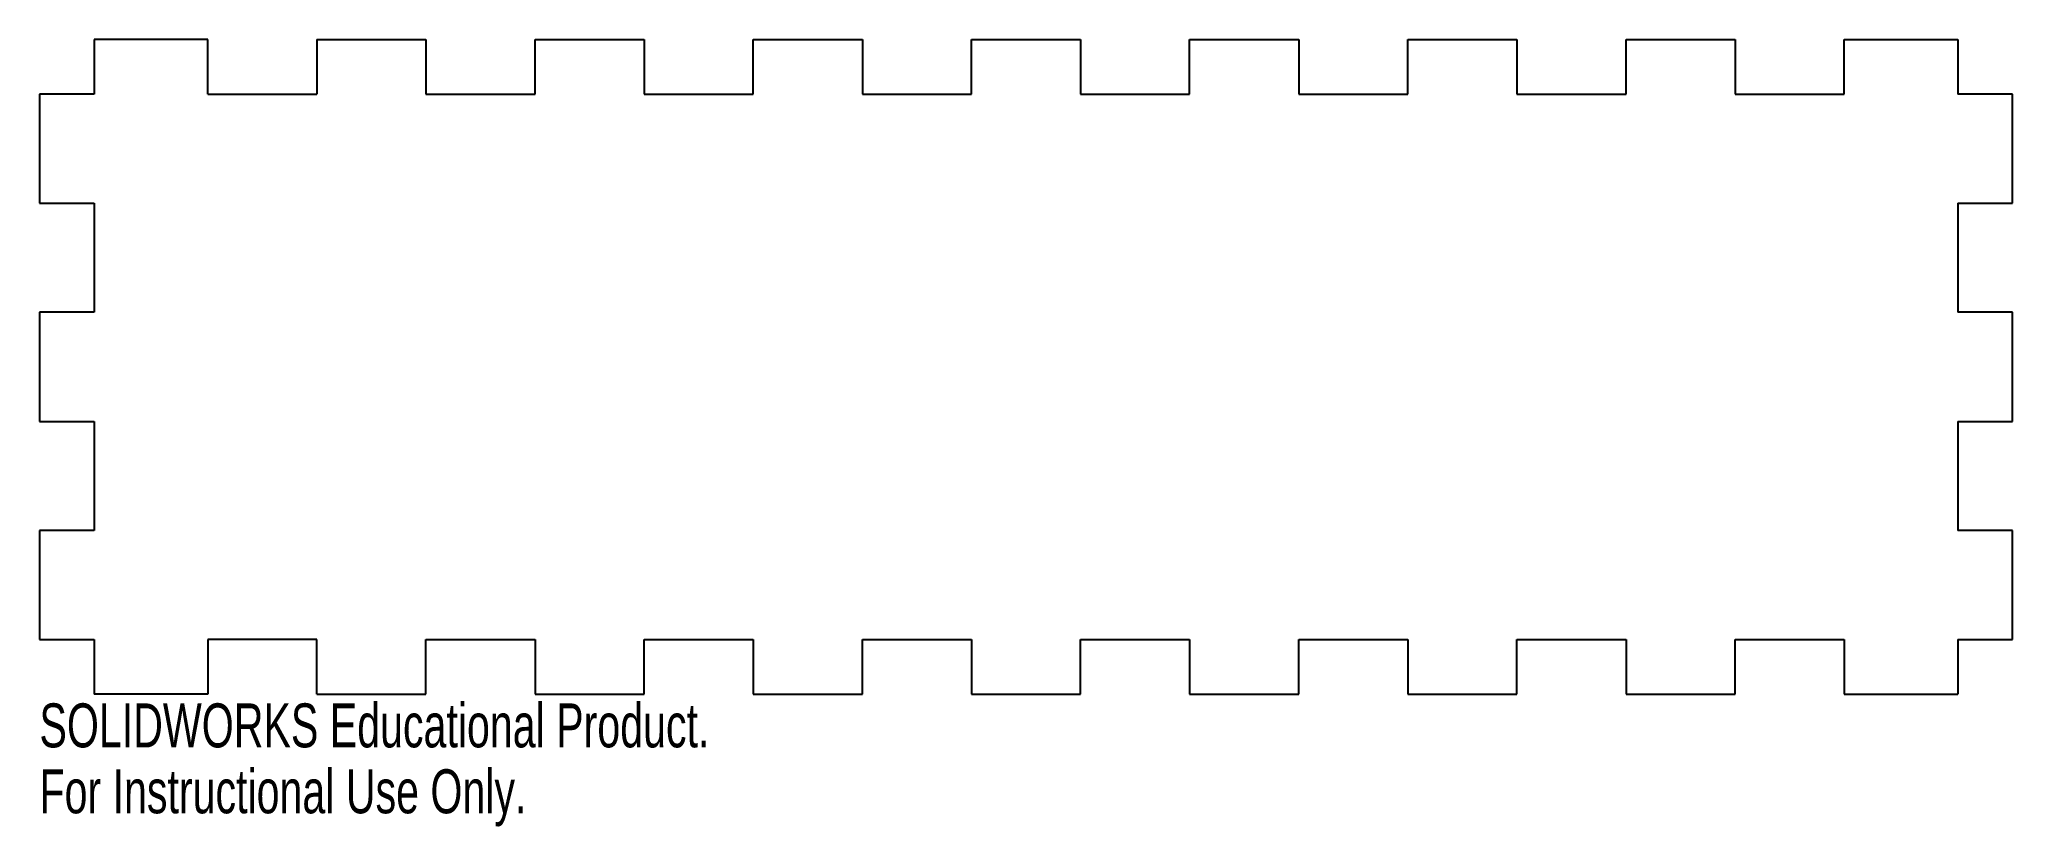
# Model space of a CAD drawing. Header units: millimetres. Extents: x -108 to 108, y -81 to 6.
import ezdxf

# ---------------------------------------------------------------- set-up
doc = ezdxf.new("R2010")
doc.units = ezdxf.units.MM
doc.styles.add('SLDTEXTSTYLE0', font='TXT', dxfattribs={"width": 0.7})

msp = doc.modelspace()

# ---------------------------------------------------------------- linework, layer by layer
at = {"color": 7, "linetype": 'Continuous', "lineweight": 25}
for p, q in [((-102.5, 6), (-102.5, 0)), ((-90, 6), (-102.5, 6)), ((-90, 0), (-90, 6)), ((-78, 6), (-78, 0)), ((-78, 6), (-66, 6)), ((-66, 6), (-66, 0)), ((-54, 0), (-54, 6)), ((-54, 6), (-42, 6)), ((-42, 6), (-42, 0)), ((-30, 0), (-30, 6)), ((-30, 6), (-18, 6)), ((-18, 6), (-18, 0)), ((-6, 0), (-6, 6)), ((-6, 6), (6, 6)), ((6, 6), (6, 0)), ((18, 0), (18, 6)), ((18, 6), (30, 6)), ((30, 6), (30, 0)), ((42, 0), (42, 6)), ((42, 6), (54, 6)), ((54, 6), (54, 0)), ((66, 0), (66, 6)), ((66, 6), (78, 6)), ((78, 6), (78, 0)), ((90, 0), (90, 6)), ((90, 6), (102.5, 6)), ((102.5, 6), (102.5, 0)), ((-108.5, 0), (-108.5, -12)), ((-102.5, 0), (-108.5, 0)), ((-90, 0), (-78, 0)), ((-66, 0), (-54, 0)), ((-42, 0), (-30, 0)), ((-18, 0), (-6, 0)), ((6, 0), (18, 0)), ((30, 0), (42, 0)), ((54, 0), (66, 0)), ((78, 0), (90, 0)), ((108.5, 0), (102.5, 0)), ((108.5, -12), (108.5, 0)), ((-108.5, -12), (-102.5, -12)), ((-102.5, -12), (-102.5, -24)), ((102.5, -12), (108.5, -12)), ((102.5, -12), (102.5, -24)), ((-108.5, -24), (-108.5, -36)), ((-102.5, -24), (-108.5, -24)), ((108.5, -24), (102.5, -24)), ((108.5, -36), (108.5, -24)), ((-108.5, -36), (-102.5, -36)), ((-102.5, -36), (-102.5, -48)), ((102.5, -36), (108.5, -36)), ((102.5, -36), (102.5, -48)), ((-108.5, -48), (-108.5, -60)), ((-102.5, -48), (-108.5, -48)), ((108.5, -48), (102.5, -48)), ((108.5, -60), (108.5, -48)), ((-108.5, -60), (-102.5, -60)), ((-102.5, -60), (-102.5, -66)), ((-78, -60), (-90, -60)), ((-90, -60), (-90, -66)), ((-78, -66), (-78, -60)), ((-66, -60), (-54, -60)), ((-66, -66), (-66, -60)), ((-54, -60), (-54, -66)), ((-42, -60), (-30, -60)), ((-42, -66), (-42, -60)), ((-30, -60), (-30, -66)), ((-18, -60), (-6, -60)), ((-18, -66), (-18, -60)), ((-6, -60), (-6, -66)), ((6, -60), (18, -60)), ((6, -66), (6, -60)), ((18, -60), (18, -66)), ((30, -60), (42, -60)), ((30, -66), (30, -60)), ((42, -60), (42, -66)), ((54, -60), (66, -60)), ((54, -66), (54, -60)), ((66, -60), (66, -66)), ((78, -60), (90, -60)), ((78, -66), (78, -60)), ((90, -60), (90, -66)), ((102.5, -60), (108.5, -60)), ((102.5, -60), (102.5, -66)), ((-90, -66), (-102.5, -66)), ((-78, -66), (-66, -66)), ((-54, -66), (-42, -66)), ((-30, -66), (-18, -66)), ((-6, -66), (6, -66)), ((18, -66), (30, -66)), ((42, -66), (54, -66)), ((66, -66), (78, -66)), ((90, -66), (102.5, -66))]:
    msp.add_line(p, q, dxfattribs=at)

# ---------------------------------------------------------------- texts
at = {"color": 7, "linetype": 'Continuous', "char_height": 4.8336, "attachment_point": 1, "style": 'SLDTEXTSTYLE0'}
for s, insert in [('SOLIDWORKS Educational Product.', (-108.5, -67.02)), ('For Instructional Use Only.', (-108.5, -74.27))]:
    msp.add_mtext(s, dxfattribs=dict(at, insert=insert))

doc.saveas('drawing.dxf')
